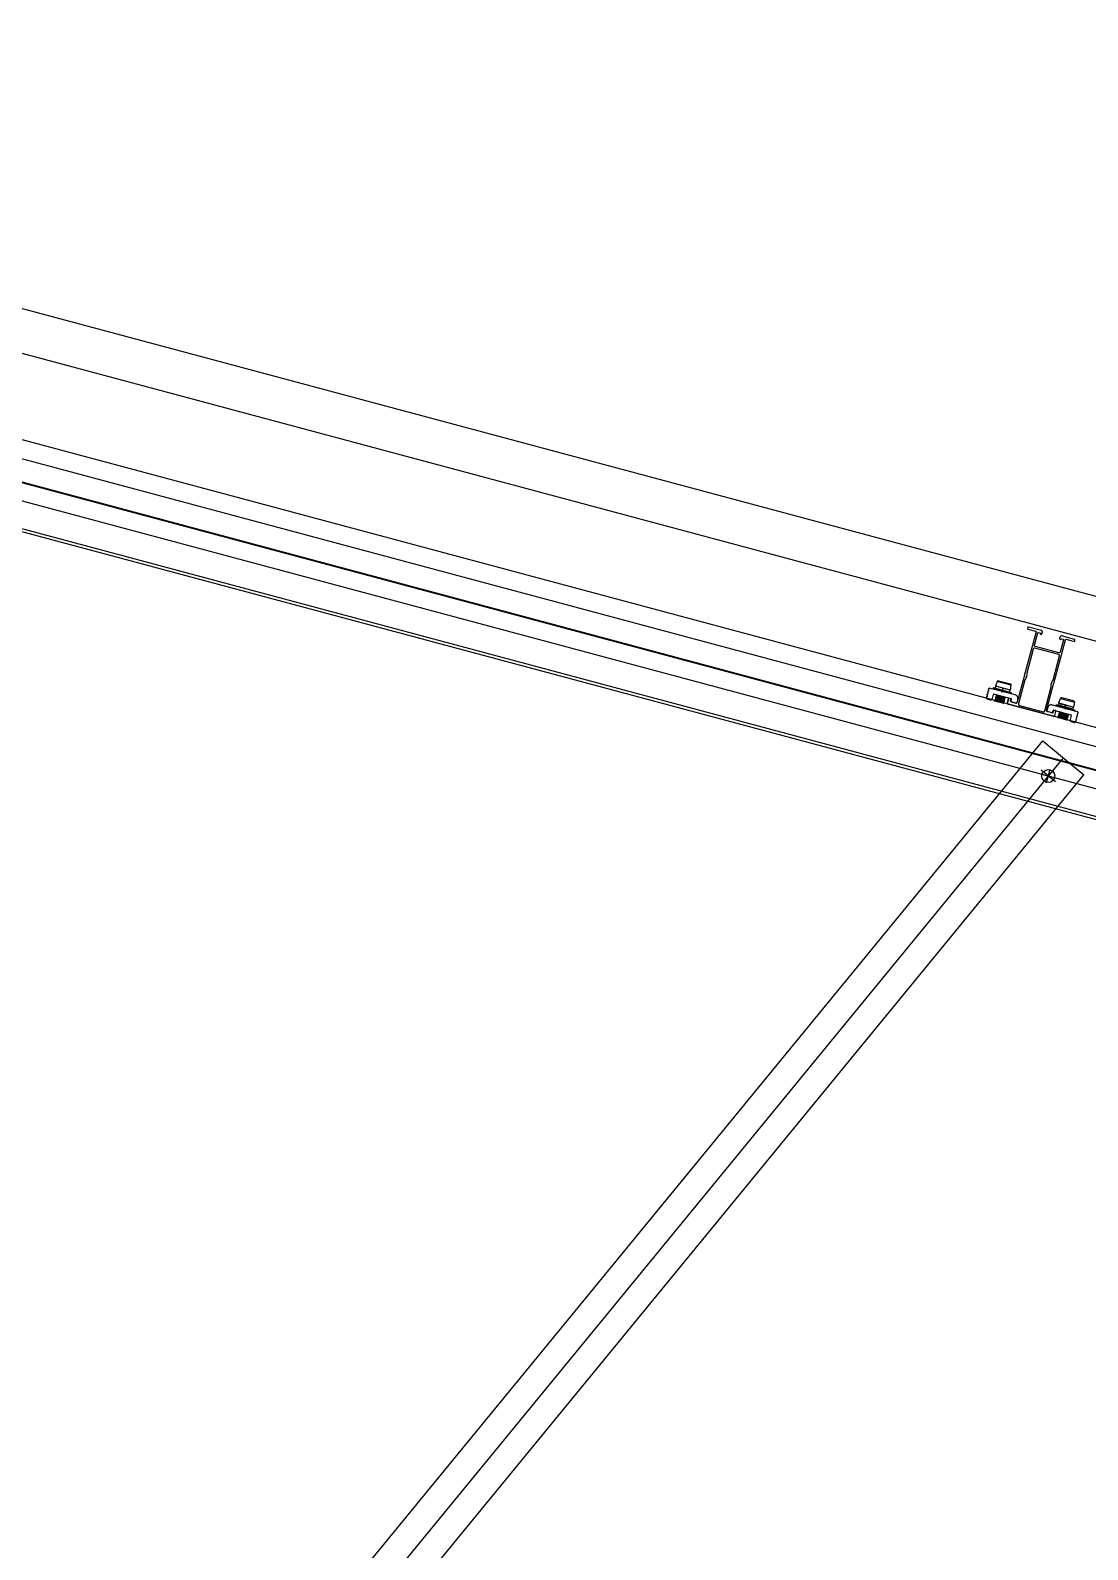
# Model space of a CAD drawing. Header units: millimetres. Extents: x -981 to 40050, y -7777 to 26000.
# Drawn here: x 14458 to 15353, y -5040 to -3753 of the extents above; entities that cross this region are included whole.
import ezdxf

# ---------------------------------------------------------------- set-up
doc = ezdxf.new("R2010")
doc.units = ezdxf.units.MM
doc.layers.add('SECTION', color=7, linetype='Continuous')

# ---------------------------------------------------------------- blocks, each defined once
blk = doc.blocks.new('TCR_PWA_TANK_ROOF_40X26_240_SIDE_SECTION')
for points in [[(-428, 2246.6), (1774.3, 1656.5), (1764.7, 1620.8), (-437.6, 2210.9), (-428, 2246.6)], [(-280.8, 2018.2), (3582.9, 982.9), (3602.3, 1055.4), (-261.4, 2090.7), (-280.8, 2018.2)], [(-265.4, 2075.7), (3598.3, 1040.4)], [(-270.4, 2056.9), (3593.3, 1021.6)], [(-270.3, 2057.3), (3593.4, 1022.1)], [(-274.3, 2042.4), (3589.4, 1007.1)], [(-280.1, 2020.6), (3583.6, 985.4)], [(1309, 1737.4), (1299, 1700.3), (1299.1, 1700.3), (1299.2, 1700.2), (1299.2, 1700.1), (1299.3, 1700.1), (1299.3, 1700), (1299.3, 1699.9), (1299.2, 1699.8), (1299.2, 1699.8), (1299.1, 1699.7), (1299, 1699.7), (1299, 1699.7), (1298.9, 1699.7), (1293, 1677.8), (1292.8, 1677.4), (1292.6, 1677.2), (1292.2, 1677.1), (1291.8, 1677.1), (1288.1, 1678.1), (1287.9, 1678.1), (1287.8, 1678.2), (1287.6, 1678.4), (1287.5, 1678.5), (1287.4, 1678.7), (1287.4, 1678.9), (1287.4, 1679.1), (1287.4, 1679.3), (1287.7, 1680.3), (1287.7, 1680.3), (1287.7, 1680.4), (1287.7, 1680.5), (1287.6, 1680.6), (1287.6, 1680.7), (1287.5, 1680.8), (1287.4, 1680.8), (1287.3, 1680.9), (1286.4, 1681.1), (1286.3, 1681.1), (1286.2, 1681.1), (1286.1, 1681.1), (1286, 1681.1), (1285.9, 1681), (1285.8, 1680.9), (1285.8, 1680.9), (1285.7, 1680.8), (1284.8, 1677.4), (1284.8, 1677.2), (1284.8, 1677), (1284.9, 1676.8), (1284.9, 1676.6), (1285.1, 1676.5), (1285.2, 1676.3), (1285.4, 1676.2), (1285.5, 1676.2), (1323.6, 1666), (1323.8, 1665.9), (1324, 1665.9), (1324.2, 1666), (1324.4, 1666.1), (1324.5, 1666.2), (1324.7, 1666.3), (1324.8, 1666.5), (1324.8, 1666.7), (1325.7, 1670.1), (1325.7, 1670.3), (1325.7, 1670.4), (1325.6, 1670.6), (1325.4, 1670.7), (1324.4, 1670.9), (1324.3, 1670.9), (1324.2, 1670.9), (1324.1, 1670.9), (1324, 1670.9), (1324, 1670.8), (1323.9, 1670.7), (1323.8, 1670.7), (1323.8, 1670.6), (1323.5, 1669.6), (1323.4, 1669.3), (1323.1, 1669), (1322.7, 1668.9), (1322.3, 1668.9), (1318.6, 1669.9), (1318.5, 1670), (1318.3, 1670.1), (1318.2, 1670.2), (1318, 1670.3), (1318, 1670.5), (1317.9, 1670.7), (1317.9, 1670.9), (1317.9, 1671.1), (1323.8, 1693), (1323.7, 1693.1), (1323.6, 1693.2), (1323.6, 1693.3), (1323.6, 1693.4), (1323.7, 1693.5), (1323.7, 1693.6), (1323.9, 1693.6), (1324, 1693.6), (1333.9, 1730.7), (1334, 1730.9), (1334.1, 1731), (1334.3, 1731.1), (1334.5, 1731.1), (1341.1, 1729.3), (1341.3, 1729.3), (1341.5, 1729.4), (1341.6, 1729.5), (1341.7, 1729.7), (1341.9, 1730.4), (1341.9, 1730.6), (1341.9, 1730.8), (1341.7, 1731), (1341.6, 1731), (1330.5, 1734), (1330.1, 1734), (1329.8, 1733.9), (1329.5, 1733.6), (1329.3, 1733.3), (1328.9, 1731.7), (1328.9, 1731.6), (1328.9, 1731.5), (1328.9, 1731.4), (1329, 1731.4), (1329, 1731.3), (1329.1, 1731.2), (1329.2, 1731.2), (1329.3, 1731.1), (1329.8, 1731), (1329.9, 1731), (1330, 1731), (1330, 1731), (1330.1, 1731), (1330.1, 1731), (1330.1, 1731.1), (1330.2, 1731.1), (1330.2, 1731.2), (1330.3, 1731.4), (1330.3, 1731.4), (1330.3, 1731.5), (1330.3, 1731.5), (1330.4, 1731.6), (1330.4, 1731.6), (1330.5, 1731.6), (1330.6, 1731.6), (1330.6, 1731.6), (1331.8, 1731.3), (1332, 1731.2), (1332.1, 1731), (1332.2, 1730.9), (1332.1, 1730.7), (1329.4, 1720.3), (1329.3, 1720.1), (1329.2, 1720), (1329.1, 1719.8), (1328.9, 1719.7), (1328.7, 1719.6), (1328.5, 1719.6), (1328.3, 1719.6), (1328.1, 1719.6), (1308.4, 1724.9), (1308.3, 1725), (1308.1, 1725.1), (1307.9, 1725.2), (1307.8, 1725.4), (1307.8, 1725.5), (1307.7, 1725.7), (1307.7, 1725.9), (1307.7, 1726.1), (1310.5, 1736.5), (1310.6, 1736.6), (1310.7, 1736.8), (1310.9, 1736.8), (1311.1, 1736.8), (1312.3, 1736.5), (1312.4, 1736.5), (1312.5, 1736.4), (1312.5, 1736.3), (1312.5, 1736.1), (1312.4, 1735.9), (1312.4, 1735.8), (1312.5, 1735.7), (1312.5, 1735.6), (1312.7, 1735.6), (1313.2, 1735.4), (1313.4, 1735.4), (1313.6, 1735.5), (1313.7, 1735.6), (1313.8, 1735.8), (1314.3, 1737.3), (1314.3, 1737.5), (1314.3, 1737.7), (1314.2, 1737.9), (1314.2, 1738.1), (1314, 1738.2), (1313.9, 1738.4), (1313.7, 1738.5), (1313.5, 1738.5), (1302.5, 1741.5), (1302.4, 1741.5), (1302.3, 1741.5), (1302.2, 1741.5), (1302.2, 1741.4), (1302.1, 1741.4), (1302, 1741.3), (1302, 1741.2), (1301.9, 1741.1), (1301.7, 1740.4), (1301.7, 1740.2), (1301.8, 1740), (1301.9, 1739.8), (1302.1, 1739.8), (1308.6, 1738), (1308.8, 1737.9), (1308.9, 1737.8), (1309, 1737.6), (1309, 1737.4)], [(1323.3, 1696.6), (1328.8, 1717), (1328.8, 1717.2), (1328.8, 1717.4), (1328.8, 1717.5), (1328.7, 1717.7), (1328.6, 1717.9), (1328.4, 1718), (1328.3, 1718.1), (1328.1, 1718.2), (1307.8, 1723.6), (1307.4, 1723.7), (1307, 1723.5), (1306.7, 1723.3), (1306.6, 1722.9), (1301.1, 1702.5), (1301.2, 1701), (1300.9, 1699.5), (1300.4, 1698), (1299.5, 1696.7), (1294.1, 1676.5), (1294.1, 1676.3), (1294.1, 1676.1), (1294.1, 1675.9), (1294.2, 1675.7), (1294.3, 1675.5), (1294.5, 1675.4), (1294.6, 1675.3), (1294.8, 1675.2), (1315.1, 1669.8), (1315.5, 1669.8), (1315.9, 1669.9), (1316.2, 1670.1), (1316.3, 1670.5), (1321.8, 1690.8), (1321.7, 1692.3), (1322, 1693.8), (1322.5, 1695.3), (1323.3, 1696.6)], [(1267.4, 1683.9), (1267.7, 1684.8)], [(1267.9, 1685.1), (1267.8, 1685), (1267.8, 1685), (1267.7, 1684.9), (1267.7, 1684.8)], [(1267.9, 1685.1), (1268.1, 1685.1), (1268.2, 1685.2), (1268.3, 1685.3), (1268.4, 1685.4), (1268.4, 1685.6), (1268.3, 1685.7), (1268.3, 1685.9), (1268.2, 1686)], [(1268.1, 1686.3), (1268.3, 1687.3)], [(1268.1, 1686.3), (1268.1, 1686.2), (1268.1, 1686.1), (1268.1, 1686), (1268.2, 1686)], [(1268.6, 1687.5), (1268.5, 1687.5), (1268.4, 1687.4), (1268.4, 1687.3), (1268.3, 1687.3)], [(1268.6, 1687.5), (1268.7, 1687.5), (1268.8, 1687.6), (1268.9, 1687.7), (1269, 1687.8), (1269, 1688), (1269, 1688.1), (1268.9, 1688.3), (1268.8, 1688.4)], [(1268.7, 1688.7), (1268.8, 1688.9)], [(1268.7, 1688.7), (1268.7, 1688.6), (1268.7, 1688.5), (1268.8, 1688.4), (1268.8, 1688.4)], [(1270, 1689.6), (1269.8, 1689.7), (1269.6, 1689.7), (1269.4, 1689.6), (1269.2, 1689.5), (1269.1, 1689.4), (1269, 1689.3), (1268.8, 1689.1), (1268.8, 1688.9)], [(1291.3, 1684), (1270, 1689.6)], [(1272.6, 1689.8), (1272.5, 1689.2)], [(1272.5, 1689.2), (1272.5, 1689.1), (1272.5, 1689), (1272.5, 1689), (1272.6, 1688.9)], [(1272.5, 1689.2), (1287.9, 1685.1)], [(1272.7, 1689.9), (1272.7, 1689.9), (1272.7, 1689.9), (1272.7, 1689.9), (1272.7, 1689.8), (1272.6, 1689.8), (1272.6, 1689.8), (1272.6, 1689.8), (1272.6, 1689.8)], [(1288.1, 1685.6), (1272.6, 1689.8)], [(1272.9, 1689.9), (1272.8, 1689.9), (1272.8, 1689.9), (1272.8, 1689.9), (1272.8, 1689.9), (1272.8, 1689.9), (1272.8, 1689.9), (1272.7, 1689.9), (1272.7, 1689.9)], [(1288.1, 1685.8), (1272.7, 1689.9)], [(1287.9, 1685.9), (1272.9, 1689.9)], [(1274.8, 1691.3), (1274.4, 1689.7)], [(1274.4, 1689.7), (1274.4, 1689.6), (1274.4, 1689.6), (1274.5, 1689.5), (1274.6, 1689.5)], [(1274.4, 1689.7), (1280.4, 1688.1)], [(1276, 1695.4), (1274.6, 1691.5)], [(1287.2, 1688.1), (1274.6, 1691.5)], [(1275.1, 1691.4), (1275, 1691.4), (1275, 1691.4), (1275, 1691.4), (1274.9, 1691.4), (1274.9, 1691.3), (1274.9, 1691.3), (1274.8, 1691.3), (1274.8, 1691.3)], [(1280.8, 1689.7), (1274.8, 1691.3)], [(1277.2, 1696), (1276.9, 1696), (1276.5, 1695.9), (1276.2, 1695.7), (1276, 1695.4)], [(1287.9, 1692.2), (1276, 1695.4)], [(1277.2, 1696), (1287.2, 1693.3)], [(1279.9, 1687), (1279.8, 1686.9), (1279.9, 1686.8), (1280, 1686.7), (1280.1, 1686.6), (1280.2, 1686.6), (1280.3, 1686.7), (1280.4, 1686.7), (1280.4, 1686.9)], [(1279.8, 1686.9), (1280.4, 1686.7)], [(1279.9, 1686.7), (1280.2, 1686.6)], [(1280.4, 1688.1), (1280.4, 1688.1), (1280.4, 1688.1), (1280.4, 1688.1), (1280.4, 1688.1), (1280.3, 1688), (1280.3, 1688), (1280.3, 1688), (1280.3, 1688), (1280.3, 1688), (1280.3, 1688), (1280.3, 1688), (1280.3, 1688), (1280.3, 1688), (1280.3, 1688), (1280.3, 1688), (1280.3, 1687.9), (1280.2, 1687.9), (1280.2, 1687.9), (1280.2, 1687.9), (1280.2, 1687.9)], [(1280.4, 1688.1), (1280.8, 1689.7)], [(1280.7, 1689.9), (1280.7, 1689.9), (1280.7, 1689.9), (1280.8, 1689.9), (1280.8, 1689.8), (1280.8, 1689.8), (1280.8, 1689.8), (1280.8, 1689.8), (1280.8, 1689.8), (1280.8, 1689.8), (1280.8, 1689.8), (1280.8, 1689.7), (1280.8, 1689.7), (1280.8, 1689.7), (1280.8, 1689.7), (1280.8, 1689.7), (1280.8, 1689.7), (1280.8, 1689.7), (1280.8, 1689.7), (1280.8, 1689.7), (1280.8, 1689.7)], [(1280.7, 1687.8), (1280.7, 1687.8), (1280.7, 1687.8), (1280.7, 1687.8), (1280.7, 1687.8), (1280.7, 1687.8), (1280.7, 1687.8), (1280.7, 1687.9), (1280.7, 1687.9), (1280.8, 1687.9), (1280.8, 1687.9), (1280.8, 1687.9), (1280.8, 1687.9), (1280.8, 1687.9), (1280.8, 1687.9), (1280.8, 1688), (1280.8, 1688), (1280.8, 1688), (1280.8, 1688), (1280.8, 1688), (1280.8, 1688)], [(1280.8, 1688), (1281.2, 1689.5)], [(1280.8, 1688), (1286.5, 1686.5)], [(1281.2, 1689.5), (1281.2, 1689.6), (1281.2, 1689.6), (1281.2, 1689.6), (1281.2, 1689.6), (1281.2, 1689.6), (1281.2, 1689.6), (1281.2, 1689.6), (1281.2, 1689.7), (1281.2, 1689.7), (1281.2, 1689.7), (1281.2, 1689.7), (1281.2, 1689.7), (1281.2, 1689.7), (1281.2, 1689.7), (1281.2, 1689.7), (1281.2, 1689.7), (1281.2, 1689.7), (1281.2, 1689.8), (1281.2, 1689.8), (1281.2, 1689.8)], [(1286.9, 1688), (1281.2, 1689.5)], [(1286.2, 1686.3), (1286.3, 1686.3), (1286.3, 1686.3), (1286.4, 1686.3), (1286.4, 1686.3), (1286.4, 1686.4), (1286.5, 1686.4), (1286.5, 1686.4), (1286.5, 1686.5)], [(1286.5, 1686.5), (1286.9, 1688)], [(1286.9, 1688), (1286.9, 1688.1), (1286.9, 1688.2), (1286.8, 1688.2), (1286.8, 1688.3)], [(1287.9, 1692.2), (1287.9, 1692.6), (1287.8, 1692.9), (1287.5, 1693.2), (1287.2, 1693.3)], [(1287.2, 1688.1), (1287.9, 1692.2)], [(1287.7, 1684.9), (1287.7, 1684.9), (1287.8, 1684.9), (1287.8, 1684.9), (1287.8, 1684.9), (1287.9, 1685), (1287.9, 1685), (1287.9, 1685), (1287.9, 1685.1)], [(1288.1, 1685.8), (1288, 1685.8), (1288, 1685.8), (1288, 1685.8), (1288, 1685.8), (1288, 1685.9), (1288, 1685.9), (1288, 1685.9), (1287.9, 1685.9)], [(1287.9, 1685.1), (1288.1, 1685.6)], [(1288.1, 1685.6), (1288.1, 1685.7), (1288.1, 1685.7), (1288.1, 1685.7), (1288.1, 1685.7), (1288.1, 1685.7), (1288.1, 1685.8), (1288.1, 1685.8), (1288.1, 1685.8)], [(1267, 1682.2), (1266.9, 1681.6), (1267.1, 1681), (1267.5, 1680.6), (1268, 1680.3)], [(1267.3, 1682.6), (1267.2, 1682.6), (1267.1, 1682.6), (1267.1, 1682.5), (1267, 1682.4)], [(1267, 1682.2), (1267, 1682.4)], [(1267.3, 1682.6), (1267.4, 1682.7), (1267.6, 1682.8), (1267.7, 1682.9), (1267.7, 1683), (1267.7, 1683.2), (1267.7, 1683.3), (1267.6, 1683.4), (1267.5, 1683.5)], [(1267.4, 1683.9), (1267.4, 1683.8), (1267.4, 1683.7), (1267.5, 1683.6), (1267.5, 1683.5)], [(1268, 1680.3), (1270, 1679.8)], [(1270, 1679.8), (1270.3, 1679.8), (1270.5, 1679.8), (1270.8, 1679.9), (1271.1, 1680), (1271.3, 1680.1), (1271.5, 1680.4), (1271.7, 1680.6), (1271.8, 1680.9)], [(1272.7, 1684.3), (1271.8, 1680.9)], [(1273.3, 1684.6), (1273.2, 1684.6), (1273.1, 1684.6), (1273, 1684.6), (1272.9, 1684.6), (1272.9, 1684.5), (1272.8, 1684.4), (1272.7, 1684.4), (1272.7, 1684.3)], [(1287.8, 1680.7), (1273.3, 1684.6)], [(1274.6, 1679.4), (1273.9, 1679.2)], [(1273.9, 1679.2), (1273.9, 1679.1)], [(1273.9, 1679.2), (1281.7, 1677.2)], [(1273.9, 1679.1), (1274.4, 1678.6)], [(1273.9, 1679.1), (1281.6, 1677)], [(1274.2, 1680), (1274.1, 1679.9)], [(1274.1, 1679.9), (1274.6, 1679.4)], [(1274.1, 1679.9), (1281.8, 1677.8)], [(1274.8, 1680.2), (1274.2, 1680)], [(1274.2, 1680), (1281.9, 1677.9)], [(1274.4, 1680.8), (1274.3, 1680.7)], [(1274.3, 1680.7), (1274.8, 1680.2)], [(1274.3, 1680.7), (1282.1, 1678.6)], [(1275, 1681), (1274.4, 1680.8)], [(1274.4, 1680.8), (1282.1, 1678.7)], [(1274.6, 1681.6), (1274.5, 1681.4)], [(1274.5, 1681.4), (1275, 1681)], [(1274.5, 1681.4), (1282.3, 1679.4)], [(1275.2, 1681.7), (1274.6, 1681.6)], [(1274.6, 1681.6), (1282.3, 1679.5)], [(1274.6, 1679.4), (1281.2, 1677.6)], [(1274.8, 1682.4), (1274.7, 1682.2)], [(1274.7, 1682.2), (1275.2, 1681.7)], [(1274.7, 1682.2), (1282.5, 1680.2)], [(1275.4, 1682.5), (1274.8, 1682.4)], [(1274.8, 1682.4), (1282.5, 1680.3)], [(1274.8, 1680.2), (1281.4, 1678.4)], [(1275.6, 1683.3), (1275, 1683.1)], [(1275, 1683.1), (1275, 1683)], [(1275, 1683.1), (1282.7, 1681.1)], [(1275, 1683), (1275.4, 1682.5)], [(1275, 1683), (1282.7, 1680.9)], [(1275, 1681), (1281.6, 1679.2)], [(1275.5, 1684), (1275.2, 1683.9)], [(1275.2, 1683.9), (1275.2, 1683.8)], [(1275.2, 1683.9), (1282.9, 1681.9)], [(1275.2, 1683.8), (1275.6, 1683.3)], [(1275.2, 1683.8), (1282.9, 1681.7)], [(1275.2, 1681.7), (1281.8, 1680)], [(1275.4, 1682.5), (1282, 1680.8)], [(1275.6, 1683.3), (1282.2, 1681.6)], [(1281, 1676.9), (1281.6, 1677)], [(1281.2, 1677.6), (1281.8, 1677.8)], [(1281.7, 1677.2), (1281.2, 1677.6)], [(1281.4, 1678.4), (1282.1, 1678.6)], [(1281.9, 1677.9), (1281.4, 1678.4)], [(1281.6, 1679.2), (1282.3, 1679.4)], [(1282.1, 1678.7), (1281.6, 1679.2)], [(1281.6, 1677), (1281.7, 1677.2)], [(1281.8, 1680), (1282.5, 1680.2)], [(1282.3, 1679.5), (1281.8, 1680)], [(1281.8, 1677.8), (1281.9, 1677.9)], [(1282, 1680.8), (1282.7, 1680.9)], [(1282.5, 1680.3), (1282, 1680.8)], [(1282.1, 1678.6), (1282.1, 1678.7)], [(1282.2, 1681.6), (1282.9, 1681.7)], [(1282.7, 1681.1), (1282.2, 1681.6)], [(1282.3, 1679.4), (1282.3, 1679.5)], [(1282.5, 1680.2), (1282.5, 1680.3)], [(1282.9, 1681.9), (1282.7, 1682.1)], [(1282.7, 1680.9), (1282.7, 1681.1)], [(1282.9, 1681.7), (1282.9, 1681.9)], [(1284.9, 1677.8), (1285.7, 1680.8)], [(1286.4, 1681.1), (1286.3, 1681.1), (1286.2, 1681.1), (1286.1, 1681.1), (1286, 1681.1), (1285.9, 1681), (1285.8, 1680.9), (1285.8, 1680.9), (1285.7, 1680.8)], [(1287.7, 1680.3), (1287.7, 1680.5), (1287.6, 1680.6), (1287.5, 1680.8), (1287.3, 1680.9)], [(1287.7, 1680.3), (1287.4, 1679.3)], [(1287.4, 1679.3), (1287.4, 1678.9), (1287.5, 1678.5), (1287.8, 1678.2), (1288.1, 1678.1)], [(1287.8, 1678.7), (1287.7, 1678.6), (1287.7, 1678.5), (1287.7, 1678.4), (1287.7, 1678.3)], [(1288.2, 1680.1), (1288.2, 1680.3), (1288.1, 1680.5), (1288, 1680.6), (1287.8, 1680.7)], [(1287.8, 1678.7), (1288.2, 1680.1)], [(1288.1, 1678.1), (1291.8, 1677.1)], [(1293.4, 1680.3), (1293.5, 1681.5), (1293.1, 1682.6), (1292.3, 1683.4), (1291.3, 1684)], [(1291.8, 1677.1), (1292, 1677), (1292.2, 1677.1), (1292.4, 1677.1), (1292.6, 1677.2), (1292.7, 1677.3), (1292.8, 1677.4), (1292.9, 1677.6), (1293, 1677.8)], [(1292.6, 1677.4), (1292.5, 1677.2), (1292.5, 1677.2)], [(1293.4, 1680.3), (1292.6, 1677.4)], [(1318.9, 1673.4), (1318.1, 1670.5)], [(1322.6, 1675.6), (1321.4, 1675.6), (1320.3, 1675.3), (1319.4, 1674.5), (1318.9, 1673.4)], [(1322.6, 1675.6), (1343.8, 1669.9)], [(1326, 1674.9), (1326.1, 1675.4)], [(1326, 1674.9), (1326, 1674.8), (1326, 1674.8), (1326, 1674.7), (1326, 1674.7), (1326, 1674.7), (1326.1, 1674.6), (1326.1, 1674.6), (1326.1, 1674.6)], [(1341.4, 1670.7), (1326, 1674.9)], [(1326.1, 1675.4), (1326.1, 1675.5), (1326.2, 1675.5), (1326.2, 1675.5), (1326.2, 1675.5), (1326.2, 1675.5), (1326.2, 1675.5), (1326.2, 1675.5), (1326.2, 1675.6)], [(1326.1, 1675.4), (1341.6, 1671.3)], [(1326.2, 1675.6), (1326.3, 1675.6), (1326.3, 1675.6), (1326.3, 1675.6), (1326.3, 1675.6), (1326.3, 1675.6), (1326.3, 1675.6), (1326.4, 1675.6), (1326.4, 1675.6)], [(1326.2, 1675.6), (1341.6, 1671.4)], [(1326.4, 1675.6), (1341.5, 1671.5)], [(1327.9, 1675.4), (1328.3, 1676.9)], [(1327.9, 1675.4), (1327.9, 1675.3), (1327.9, 1675.3), (1327.9, 1675.3), (1328, 1675.2), (1328, 1675.2), (1328, 1675.2), (1328, 1675.1), (1328.1, 1675.1)], [(1333.6, 1673.8), (1327.9, 1675.4)], [(1328.2, 1677.2), (1329.6, 1681)], [(1328.2, 1677.2), (1340.7, 1673.8)], [(1328.6, 1677.1), (1328.5, 1677.1), (1328.4, 1677), (1328.4, 1677), (1328.3, 1676.9)], [(1328.3, 1676.9), (1334, 1675.4)], [(1330.8, 1681.6), (1330.4, 1681.7), (1330, 1681.6), (1329.8, 1681.3), (1329.6, 1681)], [(1329.6, 1681), (1341.4, 1677.8)], [(1340.7, 1679), (1330.8, 1681.6)], [(1333.4, 1672.7), (1333.4, 1672.5), (1333.4, 1672.4), (1333.5, 1672.4), (1333.6, 1672.3), (1333.7, 1672.3), (1333.8, 1672.3), (1333.9, 1672.4), (1333.9, 1672.5)], [(1333.9, 1672.4), (1333.4, 1672.5)], [(1333.7, 1672.3), (1333.4, 1672.4)], [(1333.6, 1673.8), (1334, 1675.4)], [(1333.7, 1673.6), (1333.7, 1673.6), (1333.7, 1673.6), (1333.6, 1673.6), (1333.6, 1673.6), (1333.6, 1673.7), (1333.6, 1673.7), (1333.6, 1673.7), (1333.6, 1673.7), (1333.6, 1673.7), (1333.6, 1673.7), (1333.6, 1673.7), (1333.6, 1673.8), (1333.6, 1673.8), (1333.6, 1673.8), (1333.6, 1673.8), (1333.6, 1673.8), (1333.6, 1673.8), (1333.6, 1673.8), (1333.6, 1673.8), (1333.6, 1673.8)], [(1334, 1675.4), (1334, 1675.4), (1334, 1675.4), (1334, 1675.4), (1334, 1675.4), (1334.1, 1675.5), (1334.1, 1675.5), (1334.1, 1675.5), (1334.1, 1675.5), (1334.1, 1675.5), (1334.1, 1675.5), (1334.1, 1675.5), (1334.1, 1675.5), (1334.1, 1675.5), (1334.1, 1675.5), (1334.1, 1675.5), (1334.1, 1675.6), (1334.2, 1675.6), (1334.2, 1675.6), (1334.2, 1675.6), (1334.2, 1675.6)], [(1334.1, 1673.7), (1334.1, 1673.7), (1334, 1673.7), (1334, 1673.7), (1334, 1673.7), (1334, 1673.7), (1334, 1673.6), (1334, 1673.6), (1334, 1673.6), (1334, 1673.6), (1334, 1673.6), (1334.1, 1673.6), (1334.1, 1673.6), (1334.1, 1673.6), (1334.1, 1673.5), (1334.1, 1673.5), (1334.1, 1673.5), (1334.1, 1673.5), (1334.1, 1673.5), (1334.1, 1673.5), (1334.1, 1673.5)], [(1334.1, 1673.7), (1334.5, 1675.3)], [(1340, 1672.1), (1334.1, 1673.7)], [(1334.6, 1675.4), (1334.6, 1675.4), (1334.6, 1675.4), (1334.6, 1675.4), (1334.6, 1675.4), (1334.6, 1675.4), (1334.6, 1675.4), (1334.5, 1675.4), (1334.5, 1675.4), (1334.5, 1675.4), (1334.5, 1675.4), (1334.5, 1675.4), (1334.5, 1675.3), (1334.5, 1675.3), (1334.5, 1675.3), (1334.5, 1675.3), (1334.5, 1675.3), (1334.5, 1675.3), (1334.5, 1675.3), (1334.5, 1675.3), (1334.5, 1675.3)], [(1334.5, 1675.3), (1340.4, 1673.7)], [(1339.8, 1672), (1339.8, 1672), (1339.9, 1672), (1340, 1672.1), (1340, 1672.1)], [(1340.4, 1673.7), (1340, 1672.1)], [(1340.4, 1673.7), (1340.4, 1673.7), (1340.4, 1673.8), (1340.4, 1673.8), (1340.4, 1673.8), (1340.4, 1673.9), (1340.3, 1673.9), (1340.3, 1673.9), (1340.3, 1673.9)], [(1341.4, 1677.8), (1341.4, 1678.2), (1341.3, 1678.6), (1341, 1678.8), (1340.7, 1679)], [(1341.4, 1677.8), (1340.7, 1673.8)], [(1317.9, 1671.1), (1317.9, 1670.9), (1317.9, 1670.7), (1318, 1670.5), (1318, 1670.3), (1318.2, 1670.2), (1318.3, 1670.1), (1318.5, 1670), (1318.6, 1669.9)], [(1318.1, 1670.5), (1318.1, 1670.4), (1318.1, 1670.3)], [(1322.3, 1668.9), (1318.6, 1669.9)], [(1322.3, 1668.9), (1322.7, 1668.9), (1323.1, 1669), (1323.4, 1669.3), (1323.5, 1669.6)], [(1322.7, 1668.9), (1322.8, 1669), (1322.9, 1669.1), (1322.9, 1669.2), (1322.9, 1669.3)], [(1322.9, 1669.3), (1323.3, 1670.7)], [(1323.9, 1671.1), (1323.7, 1671.1), (1323.6, 1671), (1323.4, 1670.9), (1323.3, 1670.7)], [(1323.8, 1670.6), (1323.5, 1669.6)], [(1324.4, 1670.9), (1324.2, 1670.9), (1324, 1670.9), (1323.9, 1670.8), (1323.8, 1670.6)], [(1323.9, 1671.1), (1338.4, 1667.2)], [(1324.8, 1666.7), (1325.7, 1670.1)], [(1325.7, 1670.1), (1325.7, 1670.2), (1325.7, 1670.2), (1325.7, 1670.3), (1325.7, 1670.4), (1325.6, 1670.5), (1325.6, 1670.6), (1325.5, 1670.6), (1325.4, 1670.7)], [(1327.4, 1664.8), (1327.5, 1664.9)], [(1327.9, 1664.3), (1327.4, 1664.8)], [(1335.1, 1662.7), (1327.4, 1664.8)], [(1327.5, 1664.9), (1328.1, 1665.1)], [(1335.2, 1662.8), (1327.5, 1664.9)], [(1327.6, 1665.5), (1327.7, 1665.7)], [(1328.1, 1665.1), (1327.6, 1665.5)], [(1335.4, 1663.5), (1327.6, 1665.5)], [(1327.7, 1665.7), (1328.3, 1665.8)], [(1335.4, 1663.6), (1327.7, 1665.7)], [(1327.8, 1666.3), (1327.9, 1666.5)], [(1328.3, 1665.8), (1327.8, 1666.3)], [(1335.6, 1664.3), (1327.8, 1666.3)], [(1327.9, 1666.5), (1328.5, 1666.6)], [(1335.6, 1664.4), (1327.9, 1666.5)], [(1328, 1667.1), (1328.1, 1667.2)], [(1328.5, 1666.6), (1328, 1667.1)], [(1335.8, 1665), (1328, 1667.1)], [(1328.1, 1667.2), (1328.7, 1667.4)], [(1335.8, 1665.2), (1328.1, 1667.2)], [(1334.7, 1663.3), (1328.1, 1665.1)], [(1328.3, 1668), (1328.9, 1668.2)], [(1328.3, 1667.9), (1328.3, 1668)], [(1336, 1665.9), (1328.3, 1668)], [(1328.7, 1667.4), (1328.3, 1667.9)], [(1336, 1665.8), (1328.3, 1667.9)], [(1334.9, 1664.1), (1328.3, 1665.8)], [(1328.5, 1668.8), (1329.2, 1669)], [(1328.5, 1668.7), (1328.5, 1668.8)], [(1336.2, 1666.7), (1328.5, 1668.8)], [(1328.9, 1668.2), (1328.5, 1668.7)], [(1336.2, 1666.6), (1328.5, 1668.7)], [(1335.1, 1664.9), (1328.5, 1666.6)], [(1328.7, 1669.6), (1329.1, 1669.7)], [(1328.7, 1669.5), (1328.7, 1669.6)], [(1336.4, 1667.5), (1328.7, 1669.6)], [(1329.2, 1669), (1328.7, 1669.5)], [(1336.4, 1667.4), (1328.7, 1669.5)], [(1335.3, 1665.6), (1328.7, 1667.4)], [(1335.5, 1666.4), (1328.9, 1668.2)], [(1335.8, 1667.2), (1329.2, 1669)], [(1335.1, 1662.7), (1334.5, 1662.5)], [(1335.4, 1663.5), (1334.7, 1663.3)], [(1334.7, 1663.3), (1335.2, 1662.8)], [(1335.6, 1664.3), (1334.9, 1664.1)], [(1334.9, 1664.1), (1335.4, 1663.6)], [(1335.8, 1665), (1335.1, 1664.9)], [(1335.1, 1664.9), (1335.6, 1664.4)], [(1335.2, 1662.8), (1335.1, 1662.7)], [(1336, 1665.8), (1335.3, 1665.6)], [(1335.3, 1665.6), (1335.8, 1665.2)], [(1335.4, 1663.6), (1335.4, 1663.5)], [(1336.2, 1666.6), (1335.5, 1666.4)], [(1335.5, 1666.4), (1336, 1665.9)], [(1335.6, 1664.4), (1335.6, 1664.3)], [(1336.4, 1667.4), (1335.8, 1667.2)], [(1335.8, 1667.2), (1336.2, 1666.7)], [(1335.8, 1665.2), (1335.8, 1665)], [(1336, 1665.9), (1336, 1665.8)], [(1336.2, 1667.8), (1336.4, 1667.5)], [(1336.2, 1666.7), (1336.2, 1666.6)], [(1336.4, 1667.5), (1336.4, 1667.4)], [(1337.9, 1663.2), (1337.8, 1662.9), (1337.8, 1662.6), (1337.9, 1662.3), (1338, 1662), (1338.2, 1661.8), (1338.4, 1661.6), (1338.7, 1661.4), (1338.9, 1661.3)], [(1338.8, 1666.6), (1337.9, 1663.2)], [(1338.8, 1666.6), (1338.8, 1666.7), (1338.8, 1666.8), (1338.8, 1666.9), (1338.7, 1666.9), (1338.7, 1667), (1338.6, 1667.1), (1338.5, 1667.1), (1338.4, 1667.2)], [(1340.9, 1660.8), (1338.9, 1661.3)], [(1340.9, 1660.8), (1341.5, 1660.8), (1342, 1661), (1342.4, 1661.4), (1342.7, 1661.9)], [(1341.2, 1670.6), (1341.3, 1670.6), (1341.3, 1670.6), (1341.4, 1670.6), (1341.4, 1670.7)], [(1341.6, 1671.3), (1341.4, 1670.7)], [(1341.5, 1671.5), (1341.5, 1671.5), (1341.5, 1671.5), (1341.5, 1671.5), (1341.5, 1671.5), (1341.5, 1671.5), (1341.6, 1671.5), (1341.6, 1671.5), (1341.6, 1671.4)], [(1341.6, 1671.4), (1341.6, 1671.4), (1341.6, 1671.4), (1341.6, 1671.4), (1341.6, 1671.4), (1341.6, 1671.3), (1341.6, 1671.3), (1341.6, 1671.3), (1341.6, 1671.3)], [(1342.9, 1663.3), (1342.8, 1663.3), (1342.6, 1663.2), (1342.5, 1663.1), (1342.5, 1663), (1342.5, 1662.8), (1342.5, 1662.7), (1342.6, 1662.6), (1342.7, 1662.5)], [(1342.8, 1662.1), (1342.8, 1662.2), (1342.8, 1662.3), (1342.7, 1662.4), (1342.7, 1662.5)], [(1342.7, 1661.9), (1342.8, 1662.1)], [(1342.9, 1663.3), (1343, 1663.4), (1343.1, 1663.4), (1343.1, 1663.5), (1343.1, 1663.6)], [(1343.5, 1665.8), (1343.4, 1665.7), (1343.3, 1665.6), (1343.2, 1665.5), (1343.1, 1665.4), (1343.1, 1665.2), (1343.1, 1665.1), (1343.2, 1665), (1343.3, 1664.9)], [(1343.1, 1663.6), (1343.4, 1664.6)], [(1343.4, 1664.6), (1343.4, 1664.6), (1343.4, 1664.7), (1343.4, 1664.8), (1343.3, 1664.9)], [(1343.5, 1665.8), (1343.6, 1665.8), (1343.7, 1665.8), (1343.8, 1665.9), (1343.8, 1666)], [(1344.5, 1668.6), (1344.5, 1668.8), (1344.5, 1669), (1344.5, 1669.2), (1344.4, 1669.4), (1344.3, 1669.6), (1344.2, 1669.7), (1344, 1669.8), (1343.8, 1669.9)], [(1344.2, 1668.2), (1344, 1668.1), (1343.9, 1668.1), (1343.8, 1667.9), (1343.8, 1667.8), (1343.8, 1667.7), (1343.8, 1667.5), (1343.8, 1667.4), (1343.9, 1667.3)], [(1343.8, 1666), (1344.1, 1667)], [(1344.1, 1667), (1344.1, 1667.1), (1344.1, 1667.1), (1344, 1667.2), (1343.9, 1667.3)], [(1344.2, 1668.2), (1344.3, 1668.2), (1344.3, 1668.2), (1344.4, 1668.3), (1344.4, 1668.4)], [(1344.4, 1668.4), (1344.5, 1668.6)], [(1.9, 44.6), (1314.6, 1645.1)], [(1314.6, 1645.1), (1349.4, 1616.5)], [(1332, 1630.8), (19.3, 30.4)], [(1324.8, 1615.4), (1324.4, 1613.2), (1323.2, 1611.5), (1321.4, 1610.3), (1319.3, 1609.9), (1317.2, 1610.3), (1315.4, 1611.5), (1314.2, 1613.2), (1313.8, 1615.4), (1314.2, 1617.5), (1315.4, 1619.2), (1317.2, 1620.4), (1319.3, 1620.9), (1321.4, 1620.4), (1323.2, 1619.2), (1324.4, 1617.5), (1324.8, 1615.4)], [(1324.8, 1615.4), (1324.4, 1613.2), (1323.2, 1611.5), (1321.4, 1610.3), (1319.3, 1609.9), (1317.2, 1610.3), (1315.4, 1611.5), (1314.2, 1613.2), (1313.8, 1615.4), (1314.2, 1617.5), (1315.4, 1619.2), (1317.2, 1620.4), (1319.3, 1620.9), (1321.4, 1620.4), (1323.2, 1619.2), (1324.4, 1617.5), (1324.8, 1615.4)], [(1317.7, 1609.5), (1320.9, 1621.2)], [(36.7, 16.1), (1349.4, 1616.5)], [(1325.3, 1610.4), (1313.3, 1620.3)], [(1313.5, 1616.9), (1325.1, 1613.8)]]:
    blk.add_lwpolyline(points)

msp = doc.modelspace()

# ---------------------------------------------------------------- block references
at = {"layer": 'SECTION'}
msp.add_blockref('TCR_PWA_TANK_ROOF_40X26_240_SIDE_SECTION', (14000, -6000), dxfattribs=at)

doc.saveas('drawing.dxf')
